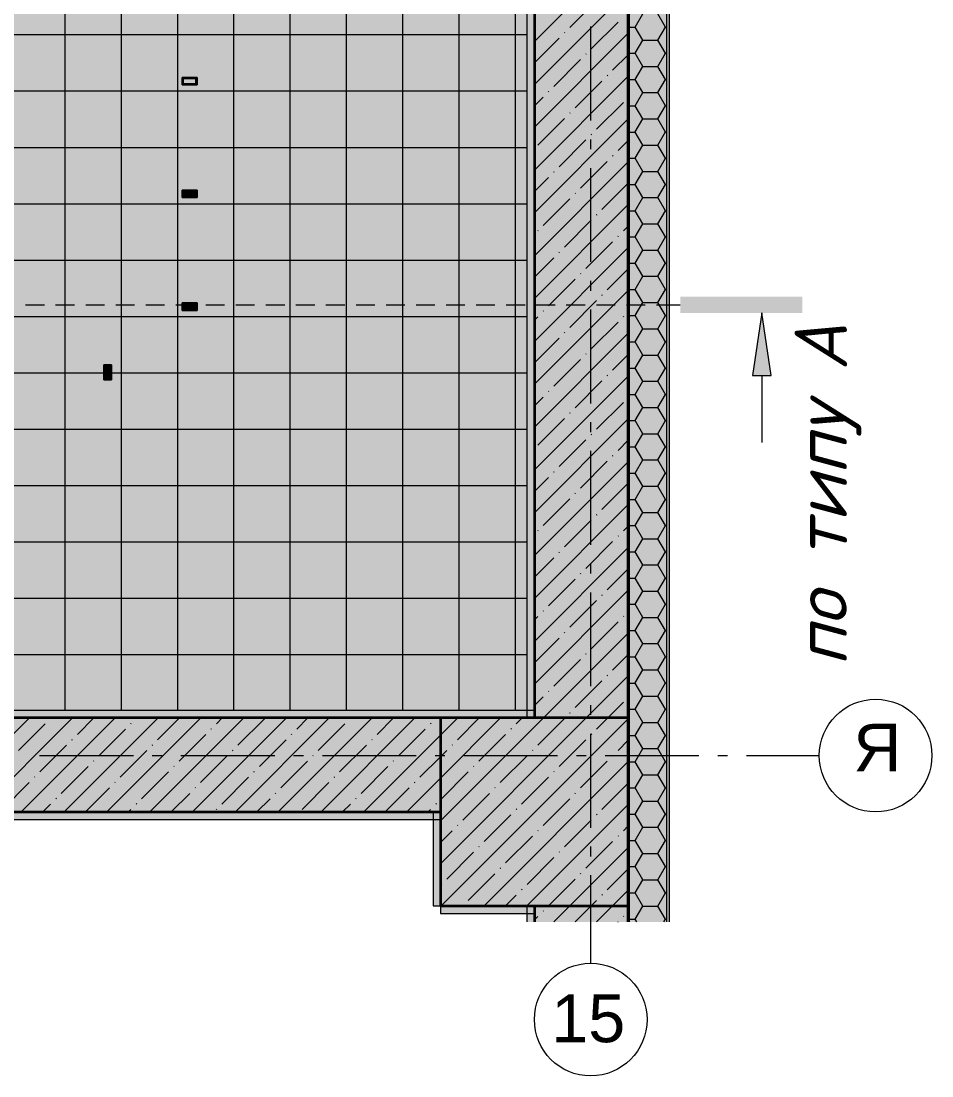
# Model space of a CAD drawing. Header units: millimetres. Extents: x -81576 to 1046824, y -248937 to 691537.
# Drawn here: x -48849 to -43998, y 637700 to 643315 of the extents above; entities that cross this region are included whole.
import ezdxf

# ---------------------------------------------------------------- set-up
doc = ezdxf.new("R2010")
doc.units = ezdxf.units.MM
doc.layers.add('PDF _Геометрия', color=7, linetype='Continuous', true_color=0x1d1d1d)
doc.layers.add('PDF _Сплошная заливка', color=7, linetype='Continuous', true_color=0xffffff)
doc.layers.add('PDF _Текст', color=7, linetype='Continuous')
doc.styles.add('PDF ArialMT', font='arial.ttf')
doc.styles.add('PDF ISOCPEUR Italic', font='isocpeui.ttf')

msp = doc.modelspace()

# ---------------------------------------------------------------- hatches: boundary and pattern name
at = {"layer": 'PDF _Сплошная заливка', "true_color": 0x636466, "transparency": 33554559}
for points in [[(-45409.3, 638519.5), (-45395.1, 638519.5), (-45395.1, 647125.2), (-45411.1, 647125.2), (-45411.1, 638519.5)], [(-45589.1, 638519.5), (-45411.1, 638519.5), (-45411.1, 647109.2), (-45611.1, 647109.2), (-45611.1, 638519.5)], [(-45614.7, 638519.5), (-45611.1, 638519.5), (-45611.1, 646909.2), (-45615.1, 646905.2), (-45615.1, 638519.5)], [(-46115.1, 639605.2), (-45615.1, 639605.2), (-45615.1, 646405.2), (-46115.1, 646405.2), (-46115.1, 642985.2)], [(-46115.1, 639645.2), (-46115.1, 646365.2), (-46155.1, 646363.8), (-46155.1, 639645.2), (-46147.5, 639645.2)], [(-44854.1, 641761.8), (-44688.2, 641761.8), (-44688.2, 641848.5), (-45338.2, 641848.5), (-45338.2, 641761.8), (-44904.1, 641761.8)], [(-46615.1, 639605.2), (-46115.1, 639605.2), (-46115.1, 639645.2), (-63515.1, 639645.2), (-63515.1, 639605.2), (-46842.7, 639605.2)], [(-46615.1, 639105.2), (-46615.1, 639605.2), (-63515.1, 639605.2), (-63515.1, 639105.2), (-46842.7, 639105.2)], [(-46115.1, 638605.2), (-45615.1, 638605.2), (-45615.1, 639605.2), (-46615.1, 639605.2), (-46615.1, 638605.2)], [(-46842.7, 639065.2), (-46615.1, 639065.2), (-46615.1, 639105.2), (-64015.1, 639105.2), (-64015.1, 639065.2), (-49115.1, 639065.2)]]:
    msp.add_hatch(color=251, dxfattribs=at).paths.add_polyline_path(points)
h = msp.add_hatch(color=251, dxfattribs=at)
h.paths.add_polyline_path([(-46155.1, 639645.2), (-46155.1, 646365.2), (-49115.1, 646365.2), (-49115.1, 643805.2), (-49075.1, 643805.2), (-49075.1, 643305.2), (-49115.1, 643305.2), (-49115.1, 641445.2), (-49055.4, 641445.2), (-49055.4, 641365.2), (-49115.1, 641365.2), (-49115.1, 639645.2), (-46615.1, 639645.2)], flags=0)
h.paths.add_polyline_path([(-48367.8, 641405.2), (-48407.8, 641405.2), (-48407.8, 641485.2), (-48367.8, 641485.2), (-48367.8, 641411.2)], flags=0)
h.paths.add_polyline_path([(-49001.3, 641405.2), (-49007.8, 641405.2), (-49007.8, 641485.2), (-48967.8, 641485.2), (-48967.8, 641405.2), (-48973.8, 641405.2)], flags=0)
h.paths.add_polyline_path([(-48401.8, 641411.2), (-48373.8, 641411.2), (-48373.8, 641479.2), (-48401.8, 641479.2), (-48401.8, 641439.2)], flags=0)
h.paths.add_polyline_path([(-48973.8, 641411.2), (-48973.8, 641479.2), (-49001.8, 641479.2), (-49001.8, 641411.2)], flags=0)
h.paths.add_polyline_path([(-47911.8, 641775.2), (-47991.8, 641775.2), (-47991.8, 641815.2), (-47911.8, 641815.2), (-47911.8, 641781.2)], flags=0)
h.paths.add_polyline_path([(-47985.8, 641781.2), (-47917.8, 641781.2), (-47917.8, 641809.2), (-47985.8, 641809.2)], flags=0)
h.paths.add_polyline_path([(-47917.8, 642375.2), (-47991.8, 642375.2), (-47991.8, 642415.2), (-47911.8, 642415.2), (-47911.8, 642375.2)], flags=0)
h.paths.add_polyline_path([(-47917.8, 642381.2), (-47917.8, 642409.2), (-47985.8, 642409.2), (-47985.8, 642381.2), (-47945.8, 642381.2)], flags=0)
h.paths.add_polyline_path([(-47911.8, 642975.2), (-47991.8, 642975.2), (-47991.8, 643015.2), (-47911.8, 643015.2), (-47911.8, 642981.2)], flags=0)
h.paths.add_polyline_path([(-47985.8, 642981.2), (-47917.8, 642981.2), (-47917.8, 643009.2), (-47985.8, 643009.2), (-47985.8, 642985.2)], flags=0)
h.paths.add_polyline_path([(-47917.8, 643575.2), (-47991.8, 643575.2), (-47991.8, 643615.2), (-47911.8, 643615.2), (-47911.8, 643575.2)], flags=0)
h.paths.add_polyline_path([(-47985.8, 643581.2), (-47917.8, 643581.2), (-47917.8, 643609.2), (-47985.8, 643609.2)], flags=0)
h.paths.add_polyline_path([(-47917.8, 644175.2), (-47991.8, 644175.2), (-47991.8, 644215.2), (-47911.8, 644215.2), (-47911.8, 644175.2)], flags=0)
h.paths.add_polyline_path([(-47917.8, 644181.2), (-47917.8, 644209.2), (-47985.8, 644209.2), (-47985.8, 644181.2), (-47945.8, 644181.2)], flags=0)
h.paths.add_polyline_path([(-48039.9, 644524.3), (-48079.9, 644524.3), (-48079.9, 644604.3), (-48039.9, 644604.3), (-48039.9, 644530.3)], flags=0)
h.paths.add_polyline_path([(-48645.9, 644524.3), (-48679.9, 644524.3), (-48679.9, 644604.3), (-48639.9, 644604.3), (-48639.9, 644524.3)], flags=0)
h.paths.add_polyline_path([(-48645.9, 644530.3), (-48645.9, 644598.3), (-48673.9, 644598.3), (-48673.9, 644530.3)], flags=0)
h.paths.add_polyline_path([(-48073.9, 644530.3), (-48045.9, 644530.3), (-48045.9, 644598.3), (-48073.9, 644598.3), (-48073.9, 644558.3)], flags=0)
h = msp.add_hatch(color=251, dxfattribs=at)
h.paths.add_polyline_path([(-47991.8, 642975.2), (-47911.8, 642975.2), (-47911.8, 643015.2), (-47991.8, 643015.2), (-47991.8, 642981.2)], flags=0)
h.paths.add_polyline_path([(-47917.8, 642981.2), (-47985.8, 642981.2), (-47985.8, 643009.2), (-47917.8, 643009.2), (-47917.8, 642985.2)], flags=0)

# ---------------------------------------------------------------- linework, layer by layer
at = {"layer": 'PDF _Геометрия', "color": 7, "lineweight": 15}
for points in [[(-45395.1, 638519.5), (-45395.1, 647125.2), (-45411.1, 647125.2), (-45611.1, 647125.2), (-45615.1, 647125.2), (-65076.6, 647125.2)], [(-65076.6, 647109.2), (-45615.1, 647109.2), (-45611.1, 647109.2), (-45411.1, 647109.2), (-45411.1, 638519.5)], [(-46115.1, 638519.5), (-46115.1, 638605.2), (-46155.1, 638605.2), (-46155.1, 638519.5)]]:
    msp.add_lwpolyline(points, dxfattribs=at)
at = {"layer": 'PDF _Геометрия', "color": 7, "lineweight": 9}
for points in [[(-65076.6, 646909.2), (-45615.1, 646909.2), (-45611.1, 646909.2), (-45611.1, 638519.5)], [(-65076.6, 646905.2), (-45615.1, 646905.2), (-45615.1, 638519.5)], [(-48615.1, 639645.2), (-48615.1, 646365.2)], [(-48315.1, 639645.2), (-48315.1, 646365.2)], [(-48015.1, 639645.2), (-48015.1, 646365.2)], [(-47715.1, 639645.2), (-47715.1, 646365.2)], [(-47415.1, 639645.2), (-47415.1, 646365.2)], [(-47115.1, 639645.2), (-47115.1, 646365.2)], [(-46815.1, 639645.2), (-46815.1, 646365.2)], [(-46515.1, 639645.2), (-46515.1, 646365.2)], [(-46215.1, 639645.2), (-46215.1, 646365.2)], [(-45815.1, 642785.7), (-45815.1, 643285.7)], [(-56915.1, 643243.1), (-56315.1, 643243.1), (-55715.1, 643243.1), (-55115.1, 643243.1), (-54515.1, 643243.1), (-53915.1, 643243.1), (-53315.1, 643243.1), (-52715.1, 643243.1), (-52115.1, 643243.1), (-51515.1, 643243.1), (-50915.1, 643243.1), (-50315.1, 643243.1), (-49715.1, 643243.1), (-49115.1, 643243.1), (-46155.1, 643243.1)], [(-56915.1, 642943.1), (-56315.1, 642943.1), (-55715.1, 642943.1), (-55115.1, 642943.1), (-54515.1, 642943.1), (-53915.1, 642943.1), (-53315.1, 642943.1), (-52715.1, 642943.1), (-52115.1, 642943.1), (-51515.1, 642943.1), (-50915.1, 642943.1), (-50315.1, 642943.1), (-49715.1, 642943.1), (-49115.1, 642943.1), (-46155.1, 642943.1)], [(-56915.1, 642643.1), (-56315.1, 642643.1), (-55715.1, 642643.1), (-55115.1, 642643.1), (-54515.1, 642643.1), (-53915.1, 642643.1), (-53315.1, 642643.1), (-52715.1, 642643.1), (-52115.1, 642643.1), (-51515.1, 642643.1), (-50915.1, 642643.1), (-50315.1, 642643.1), (-49715.1, 642643.1), (-49115.1, 642643.1), (-46155.1, 642643.1)], [(-45815.1, 642632.8), (-45815.1, 642685.7)], [(-45815.1, 642032.8), (-45815.1, 642532.8)], [(-56915.1, 642343.1), (-56315.1, 642343.1), (-55715.1, 642343.1), (-55115.1, 642343.1), (-54515.1, 642343.1), (-53915.1, 642343.1), (-53315.1, 642343.1), (-52715.1, 642343.1), (-52115.1, 642343.1), (-51515.1, 642343.1), (-50915.1, 642343.1), (-50315.1, 642343.1), (-49715.1, 642343.1), (-49115.1, 642343.1), (-46155.1, 642343.1)], [(-56915.1, 642043.1), (-56315.1, 642043.1), (-55715.1, 642043.1), (-55115.1, 642043.1), (-54515.1, 642043.1), (-53915.1, 642043.1), (-53315.1, 642043.1), (-52715.1, 642043.1), (-52115.1, 642043.1), (-51515.1, 642043.1), (-50915.1, 642043.1), (-50315.1, 642043.1), (-49715.1, 642043.1), (-49115.1, 642043.1), (-46155.1, 642043.1)], [(-45815.1, 641879.9), (-45815.1, 641932.8)], [(-56915.1, 641743.1), (-56315.1, 641743.1), (-55715.1, 641743.1), (-55115.1, 641743.1), (-54515.1, 641743.1), (-53915.1, 641743.1), (-53315.1, 641743.1), (-52715.1, 641743.1), (-52115.1, 641743.1), (-51515.1, 641743.1), (-50915.1, 641743.1), (-50315.1, 641743.1), (-49715.1, 641743.1), (-49115.1, 641743.1), (-46155.1, 641743.1)], [(-45815.1, 641279.9), (-45815.1, 641779.9)], [(-48967.8, 641443.1), (-48407.8, 641443.1)], [(-48401.8, 641443.1), (-48373.8, 641443.1)], [(-48367.8, 641443.1), (-46155.1, 641443.1)], [(-44904.1, 641428.1), (-44904.1, 641071.9)], [(-45815.1, 641126.9), (-45815.1, 641179.9)], [(-56915.1, 641143.1), (-56315.1, 641143.1), (-55715.1, 641143.1), (-55115.1, 641143.1), (-54515.1, 641143.1), (-53915.1, 641143.1), (-53315.1, 641143.1), (-52715.1, 641143.1), (-52115.1, 641143.1), (-51515.1, 641143.1), (-50915.1, 641143.1), (-50315.1, 641143.1), (-49715.1, 641143.1), (-49115.1, 641143.1), (-46155.1, 641143.1)], [(-45815.1, 640526.9), (-45815.1, 641026.9)], [(-56915.1, 640843.1), (-56315.1, 640843.1), (-55715.1, 640843.1), (-55115.1, 640843.1), (-54515.1, 640843.1), (-53915.1, 640843.1), (-53315.1, 640843.1), (-52715.1, 640843.1), (-52115.1, 640843.1), (-51515.1, 640843.1), (-50915.1, 640843.1), (-50315.1, 640843.1), (-49715.1, 640843.1), (-49115.1, 640843.1), (-46155.1, 640843.1)], [(-56915.1, 640543.1), (-56315.1, 640543.1), (-55715.1, 640543.1), (-55115.1, 640543.1), (-54515.1, 640543.1), (-53915.1, 640543.1), (-53315.1, 640543.1), (-52715.1, 640543.1), (-52115.1, 640543.1), (-51515.1, 640543.1), (-50915.1, 640543.1), (-50315.1, 640543.1), (-49715.1, 640543.1), (-49115.1, 640543.1), (-46155.1, 640543.1)], [(-45815.1, 640374), (-45815.1, 640426.9)], [(-56915.1, 640243.1), (-56315.1, 640243.1), (-55715.1, 640243.1), (-55115.1, 640243.1), (-54515.1, 640243.1), (-53915.1, 640243.1), (-53315.1, 640243.1), (-52715.1, 640243.1), (-52115.1, 640243.1), (-51515.1, 640243.1), (-50915.1, 640243.1), (-50315.1, 640243.1), (-49715.1, 640243.1), (-49115.1, 640243.1), (-46155.1, 640243.1)], [(-45815.1, 639774), (-45815.1, 640274)], [(-56915.1, 639943.1), (-56315.1, 639943.1), (-55715.1, 639943.1), (-55115.1, 639943.1), (-54515.1, 639943.1), (-53915.1, 639943.1), (-53315.1, 639943.1), (-52715.1, 639943.1), (-52115.1, 639943.1), (-51515.1, 639943.1), (-50915.1, 639943.1), (-50315.1, 639943.1), (-49715.1, 639943.1), (-49115.1, 639943.1), (-46155.1, 639943.1)], [(-45815.1, 639621.1), (-45815.1, 639674)], [(-45815.1, 639021.1), (-45815.1, 639521.1)], [(-48750.3, 639405.2), (-48250.3, 639405.2)], [(-48150.3, 639405.2), (-48097.4, 639405.2)], [(-47997.4, 639405.2), (-47497.4, 639405.2)], [(-47397.4, 639405.2), (-47344.5, 639405.2)], [(-47244.5, 639405.2), (-46744.5, 639405.2)], [(-46644.5, 639405.2), (-46591.6, 639405.2)], [(-46491.6, 639405.2), (-45991.6, 639405.2)], [(-45891.6, 639405.2), (-45838.7, 639405.2)], [(-45738.7, 639405.2), (-45238.7, 639405.2)], [(-45138.7, 639405.2), (-45085.7, 639405.2)], [(-44985.7, 639405.2), (-44597.8, 639405.2)], [(-45815.1, 638868.2), (-45815.1, 638921.1)], [(-45815.1, 638299.7), (-45815.1, 638768.2)]]:
    msp.add_lwpolyline(points, dxfattribs=at)
at = {"layer": 'PDF _Геометрия', "color": 7, "lineweight": 35}
for points in [[(-45615.1, 638519.5), (-45615.1, 639105.2), (-45615.1, 646405.2), (-45615.1, 646905.2), (-63515.1, 646905.2), (-63515.1, 646405.2), (-46115.1, 646405.2), (-46115.1, 639605.2), (-63515.1, 639605.2), (-63515.1, 645905.2), (-63515.1, 646905.2), (-64515.1, 646905.2), (-64515.1, 645905.2), (-64015.1, 645905.2), (-64015.1, 639105.2), (-63515.1, 639105.2), (-46615.1, 639105.2)], [(-46115.1, 638605.2), (-46115.1, 638519.5)]]:
    msp.add_lwpolyline(points, dxfattribs=at)
at = {"layer": 'PDF _Геометрия', "color": 7, "lineweight": 15}
for points in [[(-46155.1, 646405.2), (-46155.1, 639605.2), (-46115.1, 639605.2), (-46115.1, 646405.2)], [(-46115.1, 639645.2), (-63515.1, 639645.2), (-63515.1, 639605.2), (-46115.1, 639605.2)], [(-64015.1, 639065.2), (-46615.1, 639065.2), (-46615.1, 639105.2), (-64015.1, 639105.2)], [(-46655.1, 639105.2), (-46655.1, 638605.2), (-46615.1, 638605.2), (-46615.1, 639105.2)], [(-46615.1, 638565.2), (-46115.1, 638565.2), (-46115.1, 638605.2), (-46615.1, 638605.2)]]:
    msp.add_lwpolyline(points, close=True, dxfattribs=at)
at = {"layer": 'PDF _Геометрия', "color": 250, "lineweight": 9, "true_color": 0x2c2c2c}
for points in [[(-46115.1, 643206.6), (-45615.1, 643706.6)], [(-46115.1, 642978.5), (-45615.1, 643478.5)], [(-45926.4, 643281.2), (-45783.8, 643423.8)], [(-45812.4, 643167.2), (-45669.8, 643309.7)], [(-45578.1, 643283.5), (-45537.8, 643353.3)], [(-45416.8, 643283.5), (-45457.2, 643353.3)], [(-46115.1, 642750.4), (-45615.1, 643250.4)], [(-45954.9, 643252.7), (-45952.5, 643255.1)], [(-45611.1, 643283.5), (-45578.1, 643283.5)], [(-45537.8, 643213.6), (-45578.1, 643283.5)], [(-45457.1, 643213.6), (-45416.8, 643283.5)], [(-45416.8, 643283.5), (-45411.1, 643283.5)], [(-46115.1, 643092.5), (-45983.4, 643224.2)], [(-45578.1, 643143.8), (-45537.8, 643213.6)], [(-45537.8, 643213.6), (-45457.1, 643213.6)], [(-45416.8, 643143.8), (-45457.2, 643213.6)], [(-45840.9, 643138.7), (-45838.5, 643141)], [(-45611.1, 643143.8), (-45578.1, 643143.8)], [(-45537.8, 643074), (-45578.1, 643143.8)], [(-45457.1, 643074), (-45416.8, 643143.8)], [(-45416.8, 643143.8), (-45411.1, 643143.8)], [(-46011.9, 642967.6), (-45869.4, 643110.2)], [(-45698.3, 643053.1), (-45615.1, 643136.3)], [(-45726.8, 643024.6), (-45724.4, 643027)], [(-45578.1, 643004.1), (-45537.8, 643074)], [(-45537.8, 643073.9), (-45457.1, 643073.9)], [(-45416.8, 643004.1), (-45457.2, 643074)], [(-46115.1, 642522.3), (-45615.1, 643022.3)], [(-45897.9, 642853.5), (-45755.3, 642996.1)], [(-45611.1, 643004.1), (-45578.1, 643004.1)], [(-45537.8, 642934.3), (-45578.1, 643004.1)], [(-45457.1, 642934.3), (-45416.8, 643004.1)], [(-45416.8, 643004.1), (-45411.1, 643004.1)], [(-46040.5, 642939.1), (-46038.1, 642941.5)], [(-45578.1, 642864.4), (-45537.8, 642934.3)], [(-45537.8, 642934.3), (-45457.1, 642934.3)], [(-45416.8, 642864.4), (-45457.2, 642934.3)], [(-46115.1, 642864.4), (-46069, 642910.6)], [(-45783.8, 642739.5), (-45641.3, 642882.1)], [(-45611.1, 642864.4), (-45578.1, 642864.4)], [(-45537.8, 642794.6), (-45578.1, 642864.4)], [(-45457.1, 642794.6), (-45416.8, 642864.4)], [(-45416.8, 642864.4), (-45411.1, 642864.4)], [(-45926.4, 642825), (-45924, 642827.4)], [(-46115.1, 642294.2), (-45615.1, 642794.2)], [(-46097.5, 642654), (-45954.9, 642796.5)], [(-45578.1, 642724.8), (-45537.8, 642794.6)], [(-45537.8, 642794.6), (-45457.1, 642794.6)], [(-45416.8, 642724.7), (-45457.2, 642794.6)], [(-45812.4, 642711), (-45810, 642713.4)], [(-45611.1, 642724.7), (-45578.1, 642724.7)], [(-45537.8, 642654.9), (-45578.1, 642724.7)], [(-45457.1, 642654.9), (-45416.8, 642724.8)], [(-45416.8, 642724.7), (-45411.1, 642724.7)], [(-45983.4, 642539.9), (-45840.9, 642682.5)], [(-45669.8, 642625.4), (-45615.1, 642680.1)], [(-45578.1, 642585.1), (-45537.8, 642654.9)], [(-45537.8, 642654.9), (-45457.1, 642654.9)], [(-45416.8, 642585.1), (-45457.2, 642654.9)], [(-45698.3, 642596.9), (-45695.9, 642599.3)], [(-45611.1, 642585.1), (-45578.1, 642585.1)], [(-45537.8, 642515.2), (-45578.1, 642585.1)], [(-45457.1, 642515.2), (-45416.8, 642585.1)], [(-45416.8, 642585.1), (-45411.1, 642585.1)], [(-46115.1, 642066.1), (-45615.1, 642566.1)], [(-45869.4, 642425.9), (-45726.8, 642568.4)], [(-46115.1, 642408.2), (-46040.5, 642482.9)], [(-46011.9, 642511.4), (-46009.6, 642513.8)], [(-45578.1, 642445.4), (-45537.8, 642515.2)], [(-45537.8, 642515.2), (-45457.1, 642515.2)], [(-45416.8, 642445.4), (-45457.2, 642515.2)], [(-45755.3, 642311.8), (-45615.1, 642452)], [(-45611.1, 642445.4), (-45578.1, 642445.4)], [(-45537.8, 642375.5), (-45578.1, 642445.4)], [(-45457.1, 642375.6), (-45416.8, 642445.4)], [(-45416.8, 642445.4), (-45411.1, 642445.4)], [(-46069, 642226.3), (-45926.4, 642368.8)], [(-45897.9, 642397.4), (-45895.5, 642399.7)], [(-45578.1, 642305.7), (-45537.8, 642375.6)], [(-45537.8, 642375.5), (-45457.1, 642375.5)], [(-45416.8, 642305.7), (-45457.2, 642375.5)], [(-46115.1, 641838), (-45615.1, 642338)], [(-45611.1, 642305.7), (-45578.1, 642305.7)], [(-45537.8, 642235.9), (-45578.1, 642305.7)], [(-45457.1, 642235.9), (-45416.8, 642305.7)], [(-45416.8, 642305.7), (-45411.1, 642305.7)], [(-45954.9, 642112.2), (-45812.4, 642254.8)], [(-45783.8, 642283.3), (-45781.5, 642285.7)], [(-46097.5, 642197.8), (-46095.1, 642200.1)], [(-45641.3, 642197.8), (-45615.1, 642223.9)], [(-45578.1, 642166), (-45537.8, 642235.9)], [(-45537.8, 642235.9), (-45457.1, 642235.9)], [(-45416.8, 642166), (-45457.2, 642235.9)], [(-45840.9, 641998.2), (-45698.3, 642140.7)], [(-45669.8, 642169.3), (-45667.4, 642171.6)], [(-45611.1, 642166), (-45578.1, 642166)], [(-45537.8, 642096.2), (-45578.1, 642166)], [(-45457.1, 642096.2), (-45416.8, 642166)], [(-45416.8, 642166), (-45411.1, 642166)], [(-46115.1, 641609.9), (-45615.1, 642109.9)], [(-45983.4, 642083.7), (-45981.1, 642086.1)], [(-45578.1, 642026.4), (-45537.8, 642096.2)], [(-45537.8, 642096.2), (-45457.1, 642096.2)], [(-45416.8, 642026.3), (-45457.2, 642096.2)], [(-46115.1, 641952), (-46011.9, 642055.2)], [(-45611.1, 642026.3), (-45578.1, 642026.3)], [(-45537.8, 641956.5), (-45578.1, 642026.3)], [(-45457.1, 641956.5), (-45416.8, 642026.4)], [(-45416.8, 642026.3), (-45411.1, 642026.3)], [(-45869.4, 641969.7), (-45867, 641972)], [(-45726.8, 641884.1), (-45615.1, 641995.8)], [(-46040.5, 641798.6), (-45897.9, 641941.2)], [(-45578.1, 641886.7), (-45537.8, 641956.5)], [(-45537.8, 641956.5), (-45457.1, 641956.5)], [(-45416.8, 641886.7), (-45457.2, 641956.5)], [(-46115.1, 641381.8), (-45615.1, 641881.8)], [(-45755.3, 641855.6), (-45753, 641858)], [(-45611.1, 641886.7), (-45578.1, 641886.7)], [(-45537.8, 641816.8), (-45578.1, 641886.7)], [(-45457.1, 641816.8), (-45416.8, 641886.7)], [(-45416.8, 641886.7), (-45411.1, 641886.7)], [(-45926.4, 641684.5), (-45783.8, 641827.1)], [(-45578.1, 641747), (-45537.8, 641816.8)], [(-45537.8, 641816.8), (-45457.1, 641816.8)], [(-45416.8, 641747), (-45457.2, 641816.8)], [(-46115.1, 641723.9), (-46097.5, 641741.6)], [(-46069, 641770.1), (-46066.6, 641772.4)], [(-45641.3, 641741.6), (-45638.9, 641743.9)], [(-45611.1, 641747), (-45578.1, 641747)], [(-45537.8, 641677.1), (-45578.1, 641747)], [(-45457.1, 641677.1), (-45416.8, 641747)], [(-45416.8, 641747), (-45411.1, 641747)], [(-45812.4, 641570.5), (-45669.8, 641713.1)], [(-46115.1, 641153.7), (-45615.1, 641653.7)], [(-46115.1, 641495.8), (-45983.4, 641627.5)], [(-45954.9, 641656), (-45952.5, 641658.4)], [(-45578.1, 641607.3), (-45537.8, 641677.1)], [(-45537.8, 641677.1), (-45457.1, 641677.1)], [(-45416.8, 641607.3), (-45457.2, 641677.1)], [(-45611.1, 641607.3), (-45578.1, 641607.3)], [(-45537.8, 641537.5), (-45578.1, 641607.3)], [(-45457.1, 641537.5), (-45416.8, 641607.3)], [(-45416.8, 641607.3), (-45411.1, 641607.3)], [(-46011.9, 641370.9), (-45869.4, 641513.5)], [(-45840.9, 641542), (-45838.5, 641544.4)], [(-45698.3, 641456.4), (-45615.1, 641539.6)], [(-45578.1, 641467.6), (-45537.8, 641537.5)], [(-45537.8, 641537.4), (-45457.1, 641537.4)], [(-45416.8, 641467.6), (-45457.2, 641537.5)], [(-45611.1, 641467.6), (-45578.1, 641467.6)], [(-45537.8, 641397.8), (-45578.1, 641467.6)], [(-45457.1, 641397.8), (-45416.8, 641467.6)], [(-45416.8, 641467.6), (-45411.1, 641467.6)], [(-46115.1, 640925.6), (-45615.1, 641425.6)], [(-45897.9, 641256.9), (-45755.3, 641399.4)], [(-45726.8, 641427.9), (-45724.4, 641430.3)], [(-45578.1, 641327.9), (-45537.8, 641397.8)], [(-45537.8, 641397.8), (-45457.1, 641397.8)], [(-45416.8, 641327.9), (-45457.2, 641397.8)], [(-46040.5, 641342.4), (-46038.1, 641344.8)], [(-46115.1, 641267.7), (-46069, 641313.9)], [(-45783.8, 641142.8), (-45641.3, 641285.4)], [(-45611.1, 641327.9), (-45578.1, 641327.9)], [(-45537.8, 641258.1), (-45578.1, 641327.9)], [(-45457.1, 641258.1), (-45416.8, 641327.9)], [(-45416.8, 641327.9), (-45411.1, 641327.9)], [(-45926.4, 641228.3), (-45924, 641230.7)], [(-45578.1, 641188.3), (-45537.8, 641258.1)], [(-45537.8, 641258.1), (-45457.1, 641258.1)], [(-45416.8, 641188.3), (-45457.2, 641258.1)], [(-46115.1, 640697.5), (-45615.1, 641197.5)], [(-46097.5, 641057.3), (-45954.9, 641199.8)], [(-45611.1, 641188.2), (-45578.1, 641188.2)], [(-45537.8, 641118.4), (-45578.1, 641188.3)], [(-45457.1, 641118.4), (-45416.8, 641188.3)], [(-45416.8, 641188.2), (-45411.1, 641188.2)], [(-45812.4, 641114.3), (-45810, 641116.7)], [(-45578.1, 641048.6), (-45537.8, 641118.4)], [(-45537.8, 641118.4), (-45457.1, 641118.4)], [(-45416.8, 641048.6), (-45457.2, 641118.4)], [(-45983.4, 640943.2), (-45840.9, 641085.8)], [(-45669.8, 641028.8), (-45615.1, 641083.4)], [(-45611.1, 641048.6), (-45578.1, 641048.6)], [(-45537.8, 640978.7), (-45578.1, 641048.6)], [(-45457.1, 640978.7), (-45416.8, 641048.6)], [(-45416.8, 641048.6), (-45411.1, 641048.6)], [(-46115.1, 640469.4), (-45615.1, 640969.4)], [(-45869.4, 640829.2), (-45726.8, 640971.7)], [(-45698.3, 641000.2), (-45695.9, 641002.6)], [(-45578.1, 640908.9), (-45537.8, 640978.7)], [(-45537.8, 640978.7), (-45457.1, 640978.7)], [(-45416.8, 640908.9), (-45457.2, 640978.7)], [(-46011.9, 640914.7), (-46009.6, 640917.1)], [(-45611.1, 640908.9), (-45578.1, 640908.9)], [(-45537.8, 640839.1), (-45578.1, 640908.9)], [(-45457.1, 640839.1), (-45416.8, 640908.9)], [(-45416.8, 640908.9), (-45411.1, 640908.9)], [(-46115.1, 640811.5), (-46040.5, 640886.2)], [(-45755.3, 640715.1), (-45615.1, 640855.3)], [(-45578.1, 640769.2), (-45537.8, 640839.1)], [(-45537.8, 640839), (-45457.1, 640839)], [(-45416.8, 640769.2), (-45457.2, 640839.1)], [(-45897.9, 640800.7), (-45895.5, 640803)], [(-46115.1, 640241.3), (-45615.1, 640741.3)], [(-46069, 640629.6), (-45926.4, 640772.1)], [(-45611.1, 640769.2), (-45578.1, 640769.2)], [(-45537.8, 640699.4), (-45578.1, 640769.2)], [(-45457.1, 640699.4), (-45416.8, 640769.2)], [(-45416.8, 640769.2), (-45411.1, 640769.2)], [(-45783.8, 640686.6), (-45781.5, 640689)], [(-45578.1, 640629.5), (-45537.8, 640699.4)], [(-45537.8, 640699.4), (-45457.1, 640699.4)], [(-45416.8, 640629.5), (-45457.2, 640699.4)], [(-45954.9, 640515.5), (-45812.4, 640658.1)], [(-45641.3, 640601.1), (-45615.1, 640627.2)], [(-45611.1, 640629.5), (-45578.1, 640629.5)], [(-45537.8, 640559.7), (-45578.1, 640629.5)], [(-45457.1, 640559.7), (-45416.8, 640629.5)], [(-45416.8, 640629.5), (-45411.1, 640629.5)], [(-46097.5, 640601.1), (-46095.1, 640603.4)], [(-45669.8, 640572.6), (-45667.4, 640574.9)], [(-45578.1, 640489.9), (-45537.8, 640559.7)], [(-45537.8, 640559.7), (-45457.1, 640559.7)], [(-45416.8, 640489.8), (-45457.2, 640559.7)], [(-46115.1, 640013.2), (-45615.1, 640513.2)], [(-45840.9, 640401.5), (-45698.3, 640544)], [(-46115.1, 640355.3), (-46011.9, 640458.5)], [(-45983.4, 640487), (-45981.1, 640489.4)], [(-45611.1, 640489.8), (-45578.1, 640489.8)], [(-45537.8, 640420), (-45578.1, 640489.8)], [(-45457.1, 640420), (-45416.8, 640489.9)], [(-45416.8, 640489.8), (-45411.1, 640489.8)], [(-45726.8, 640287.4), (-45615.1, 640399.1)], [(-45578.1, 640350.2), (-45537.8, 640420)], [(-45537.8, 640420), (-45457.1, 640420)], [(-45416.8, 640350.2), (-45457.2, 640420)], [(-46040.5, 640201.9), (-45897.9, 640344.5)], [(-45869.4, 640373), (-45867, 640375.3)], [(-45611.1, 640350.2), (-45578.1, 640350.2)], [(-45537.8, 640280.3), (-45578.1, 640350.2)], [(-45457.1, 640280.3), (-45416.8, 640350.2)], [(-45416.8, 640350.2), (-45411.1, 640350.2)], [(-46115.1, 639785.1), (-45615.1, 640285.1)], [(-45578.1, 640210.5), (-45537.8, 640280.3)], [(-45537.8, 640280.3), (-45457.1, 640280.3)], [(-45416.8, 640210.5), (-45457.2, 640280.3)], [(-45926.4, 640087.9), (-45783.8, 640230.4)], [(-45755.3, 640258.9), (-45753, 640261.3)], [(-46069, 640173.4), (-46066.6, 640175.8)], [(-45611.1, 640210.5), (-45578.1, 640210.5)], [(-45537.8, 640140.6), (-45578.1, 640210.5)], [(-45457.1, 640140.7), (-45416.8, 640210.5)], [(-45416.8, 640210.5), (-45411.1, 640210.5)], [(-46115.1, 640127.2), (-46097.5, 640144.9)], [(-45812.4, 639973.8), (-45669.8, 640116.4)], [(-45641.3, 640144.9), (-45638.9, 640147.2)], [(-45578.1, 640070.8), (-45537.8, 640140.7)], [(-45537.8, 640140.6), (-45457.1, 640140.6)], [(-45416.8, 640070.8), (-45457.2, 640140.6)], [(-46615.1, 639057), (-46067, 639605.2), (-45615.1, 640057)], [(-45954.9, 640059.3), (-45952.5, 640061.7)], [(-45611.1, 640070.8), (-45578.1, 640070.8)], [(-45537.8, 640001), (-45578.1, 640070.8)], [(-45457.1, 640001), (-45416.8, 640070.8)], [(-45416.8, 640070.8), (-45411.1, 640070.8)], [(-46115.1, 639899.1), (-45983.4, 640030.8)], [(-45578.1, 639931.1), (-45537.8, 640001)], [(-45537.8, 640001), (-45457.1, 640001)], [(-45416.8, 639931.1), (-45457.2, 640001)], [(-45840.9, 639945.3), (-45838.5, 639947.7)], [(-45698.3, 639859.8), (-45615.1, 639942.9)], [(-46011.9, 639774.2), (-45869.4, 639916.8)], [(-45611.1, 639931.1), (-45578.1, 639931.1)], [(-45537.8, 639861.3), (-45578.1, 639931.1)], [(-45457.1, 639861.3), (-45416.8, 639931.1)], [(-45416.8, 639931.1), (-45411.1, 639931.1)], [(-46615.1, 638828.9), (-45838.9, 639605.2), (-45615.1, 639828.9)], [(-45726.8, 639831.2), (-45724.4, 639833.6)], [(-45578.1, 639791.5), (-45537.8, 639861.3)], [(-45537.8, 639861.3), (-45457.1, 639861.3)], [(-45416.8, 639791.4), (-45457.2, 639861.3)], [(-45897.9, 639660.2), (-45755.3, 639802.7)], [(-45611.1, 639791.4), (-45578.1, 639791.4)], [(-45537.8, 639721.6), (-45578.1, 639791.4)], [(-45457.1, 639721.6), (-45416.8, 639791.5)], [(-45416.8, 639791.4), (-45411.1, 639791.4)], [(-46115.1, 639671), (-46069, 639717.2)], [(-46040.5, 639745.7), (-46038.1, 639748.1)], [(-45578.1, 639651.8), (-45537.8, 639721.6)], [(-45537.8, 639721.6), (-45457.1, 639721.6)], [(-45416.8, 639651.8), (-45457.2, 639721.6)], [(-45783.8, 639546.1), (-45724.8, 639605.2), (-45641.3, 639688.7)], [(-49304.1, 639105.2), (-48804.1, 639605.2)], [(-49076, 639105.2), (-48576, 639605.2)], [(-48847.9, 639105.2), (-48347.9, 639605.2)], [(-48692.1, 639603.1), (-48690.1, 639605.2)], [(-48619.8, 639105.2), (-48119.8, 639605.2)], [(-48549.5, 639517.6), (-48462, 639605.2)], [(-48391.7, 639105.2), (-47891.7, 639605.2)], [(-48235.9, 639603.1), (-48233.9, 639605.2)], [(-48163.6, 639105.2), (-47663.6, 639605.2)], [(-48121.9, 639489.1), (-48005.8, 639605.2)], [(-47935.5, 639105.2), (-47435.5, 639605.2)], [(-47808.2, 639574.6), (-47777.7, 639605.2)], [(-47707.4, 639105.2), (-47207.4, 639605.2)], [(-47694.2, 639460.6), (-47551.6, 639603.1)], [(-47479.3, 639105.2), (-46979.3, 639605.2)], [(-47380.5, 639546.1), (-47321.5, 639605.2)], [(-47251.3, 639105.2), (-46751.3, 639605.2)], [(-47095.4, 639603.1), (-47093.4, 639605.2)], [(-47023.2, 639105.2), (-46615.1, 639513.2), (-46523.2, 639605.2)], [(-46952.8, 639517.6), (-46865.3, 639605.2)], [(-46795.1, 639105.2), (-46615.1, 639285.1), (-46295.1, 639605.2)], [(-46639.2, 639603.1), (-46637.2, 639605.2)], [(-46610.8, 638605.2), (-45615.1, 639600.8)], [(-46525.2, 639489.1), (-46409.1, 639605.2)], [(-46211.5, 639574.6), (-46181, 639605.2)], [(-46097.5, 639460.6), (-45954.9, 639603.1)], [(-45926.4, 639631.7), (-45924, 639634)], [(-45611.1, 639651.8), (-45578.1, 639651.8)], [(-45537.8, 639581.9), (-45578.1, 639651.8)], [(-45457.1, 639581.9), (-45416.8, 639651.8)], [(-45416.8, 639651.8), (-45411.1, 639651.8)], [(-48863.2, 639432.1), (-48720.6, 639574.6)], [(-48435.5, 639403.6), (-48292.9, 639546.1)], [(-48264.4, 639574.6), (-48262, 639577)], [(-47836.7, 639546.1), (-47834.4, 639548.5)], [(-47266.5, 639432.1), (-47123.9, 639574.6)], [(-46838.8, 639403.6), (-46696.2, 639546.1)], [(-46667.7, 639574.6), (-46665.4, 639577)], [(-46240, 639546.1), (-46237.7, 639548.5)], [(-45578.1, 639512.1), (-45537.8, 639581.9)], [(-45537.8, 639581.9), (-45457.1, 639581.9)], [(-45416.8, 639512.1), (-45457.2, 639581.9)], [(-48578.1, 639489.1), (-48575.7, 639491.5)], [(-48007.8, 639375), (-47865.2, 639517.6)], [(-47580.1, 639346.5), (-47437.6, 639489.1)], [(-47409, 639517.6), (-47406.7, 639520)], [(-46981.4, 639489.1), (-46979, 639491.5)], [(-46411.1, 639375), (-46268.6, 639517.6)], [(-45983.4, 639346.5), (-45840.9, 639489.1)], [(-45812.4, 639517.6), (-45810, 639520)], [(-45611.1, 639512.1), (-45578.1, 639512.1)], [(-45537.8, 639442.2), (-45578.1, 639512.1)], [(-45457.1, 639442.2), (-45416.8, 639512.1)], [(-45416.8, 639512.1), (-45411.1, 639512.1)], [(-48749.1, 639318), (-48606.6, 639460.6)], [(-48321.4, 639289.5), (-48178.9, 639432.1)], [(-48150.4, 639460.6), (-48148, 639463)], [(-47722.7, 639432.1), (-47720.3, 639434.4)], [(-47152.4, 639318), (-47009.9, 639460.6)], [(-46724.7, 639289.5), (-46615.1, 639399.1), (-46582.2, 639432.1)], [(-46553.7, 639460.6), (-46551.3, 639463)], [(-46126, 639432.1), (-46123.6, 639434.4)], [(-45669.8, 639432.1), (-45615.1, 639486.8)], [(-45578.1, 639372.4), (-45537.8, 639442.2)], [(-45537.8, 639442.2), (-45457.1, 639442.2)], [(-45416.8, 639372.4), (-45457.2, 639442.2)], [(-48464, 639375), (-48461.6, 639377.4)], [(-47893.8, 639261), (-47751.2, 639403.6)], [(-47295, 639403.6), (-47292.6, 639405.9)], [(-46867.3, 639375), (-46864.9, 639377.4)], [(-46297.1, 639261), (-46154.5, 639403.6)], [(-45698.3, 639403.6), (-45695.9, 639405.9)], [(-48635.1, 639204), (-48492.5, 639346.5)], [(-48036.3, 639346.5), (-48033.9, 639348.9)], [(-47608.6, 639318), (-47606.3, 639320.4)], [(-47466.1, 639232.5), (-47323.5, 639375)], [(-47038.4, 639204), (-46895.8, 639346.5)], [(-46439.6, 639346.5), (-46437.3, 639348.9)], [(-46382.7, 638605.2), (-45615.1, 639372.7)], [(-46011.9, 639318), (-46009.6, 639320.4)], [(-45869.4, 639232.5), (-45726.8, 639375)], [(-45611.1, 639372.4), (-45578.1, 639372.4)], [(-45537.8, 639302.6), (-45578.1, 639372.4)], [(-45457.1, 639302.6), (-45416.8, 639372.4)], [(-45416.8, 639372.4), (-45411.1, 639372.4)], [(-48777.6, 639289.5), (-48775.3, 639291.9)], [(-48350, 639261), (-48347.6, 639263.4)], [(-48207.4, 639175.5), (-48064.8, 639318)], [(-47779.7, 639146.9), (-47637.1, 639289.5)], [(-47180.9, 639289.5), (-47178.6, 639291.9)], [(-46753.3, 639261), (-46750.9, 639263.4)], [(-46610.7, 639175.5), (-46468.1, 639318)], [(-46183, 639146.9), (-46040.5, 639289.5)], [(-45578.1, 639232.7), (-45537.8, 639302.6)], [(-45537.8, 639302.5), (-45457.1, 639302.5)], [(-45416.8, 639232.7), (-45457.2, 639302.6)], [(-48948.7, 639118.4), (-48806.1, 639261)], [(-48505.8, 639105.2), (-48378.5, 639232.5)], [(-47922.3, 639232.5), (-47919.9, 639234.9)], [(-47352, 639118.4), (-47209.5, 639261)], [(-46909.1, 639105.2), (-46781.8, 639232.5)], [(-46325.6, 639232.5), (-46323.2, 639234.9)], [(-45755.3, 639118.4), (-45615.1, 639258.7)], [(-45611.1, 639232.7), (-45578.1, 639232.7)], [(-45537.8, 639162.9), (-45578.1, 639232.7)], [(-45457.1, 639162.9), (-45416.8, 639232.7)], [(-45416.8, 639232.7), (-45411.1, 639232.7)], [(-48663.6, 639175.5), (-48661.2, 639177.8)], [(-48049.6, 639105.2), (-47950.8, 639204)], [(-47593.4, 639105.2), (-47523.1, 639175.5)], [(-47494.6, 639204), (-47492.2, 639206.3)], [(-47066.9, 639175.5), (-47064.5, 639177.8)], [(-46496.7, 639061.4), (-46354.1, 639204)], [(-46069, 639032.9), (-45926.4, 639175.5)], [(-45897.9, 639204), (-45895.5, 639206.3)], [(-45578.1, 639093), (-45537.8, 639162.9)], [(-45537.8, 639162.9), (-45457.1, 639162.9)], [(-45416.8, 639093), (-45457.2, 639162.9)], [(-48733.9, 639105.2), (-48692.1, 639146.9)], [(-48277.7, 639105.2), (-48264.4, 639118.4)], [(-48235.9, 639146.9), (-48233.5, 639149.3)], [(-47808.2, 639118.4), (-47805.8, 639120.8)], [(-47137.2, 639105.2), (-47095.4, 639146.9)], [(-46681, 639105.2), (-46667.7, 639118.4)], [(-46639.2, 639146.9), (-46636.8, 639149.3)], [(-46211.5, 639118.4), (-46209.2, 639120.8)], [(-46154.6, 638605.2), (-45615.1, 639144.6)], [(-46382.6, 638947.4), (-46240, 639089.9)], [(-45954.9, 638918.8), (-45812.4, 639061.4)], [(-45783.8, 639089.9), (-45781.5, 639092.3)], [(-45611.1, 639093), (-45578.1, 639093)], [(-45537.8, 639023.2), (-45578.1, 639093)], [(-45457.1, 639023.2), (-45416.8, 639093)], [(-45416.8, 639093), (-45411.1, 639093)], [(-46615.1, 638942.9), (-46553.7, 639004.4)], [(-46525.2, 639032.9), (-46522.8, 639035.3)], [(-46097.5, 639004.4), (-46095.1, 639006.8)], [(-45641.3, 639004.4), (-45615.1, 639030.6)], [(-45578.1, 638953.4), (-45537.8, 639023.2)], [(-45537.8, 639023.2), (-45457.1, 639023.2)], [(-45416.8, 638953.4), (-45457.2, 639023.2)], [(-46268.6, 638833.3), (-46126, 638975.9)], [(-45840.9, 638804.8), (-45698.3, 638947.4)], [(-45669.8, 638975.9), (-45667.4, 638978.2)], [(-45611.1, 638953.3), (-45578.1, 638953.3)], [(-45537.8, 638883.5), (-45578.1, 638953.4)], [(-45457.1, 638883.5), (-45416.8, 638953.4)], [(-45416.8, 638953.3), (-45411.1, 638953.3)], [(-46582.2, 638747.8), (-46439.6, 638890.3)], [(-46411.1, 638918.8), (-46408.7, 638921.2)], [(-46012.1, 638519.5), (-45926.5, 638605.2), (-45615.1, 638916.5)], [(-45983.4, 638890.3), (-45981.1, 638892.7)], [(-45578.1, 638813.7), (-45537.8, 638883.5)], [(-45537.8, 638883.5), (-45457.1, 638883.5)], [(-45416.8, 638813.7), (-45457.2, 638883.5)], [(-46154.5, 638719.3), (-46011.9, 638861.8)], [(-46468.1, 638633.7), (-46325.6, 638776.3)], [(-46297.1, 638804.8), (-46294.7, 638807.2)], [(-45869.4, 638776.3), (-45867, 638778.7)], [(-45726.8, 638690.7), (-45615.1, 638802.5)], [(-45611.1, 638813.7), (-45578.1, 638813.7)], [(-45537.8, 638743.8), (-45578.1, 638813.7)], [(-45457.1, 638743.8), (-45416.8, 638813.7)], [(-45416.8, 638813.7), (-45411.1, 638813.7)], [(-46610.7, 638719.3), (-46608.3, 638721.6)], [(-46040.5, 638605.2), (-45897.9, 638747.8)], [(-45578.1, 638674), (-45537.8, 638743.8)], [(-45537.8, 638743.8), (-45457.1, 638743.8)], [(-45416.8, 638674), (-45457.2, 638743.8)], [(-46268.6, 638605.2), (-46211.5, 638662.2)], [(-46183, 638690.7), (-46180.6, 638693.1)], [(-45784, 638519.5), (-45698.4, 638605.2), (-45615.1, 638688.4)], [(-45755.3, 638662.2), (-45753, 638664.6)], [(-45611.1, 638674), (-45578.1, 638674)], [(-45537.8, 638604.2), (-45578.1, 638674)], [(-45457.1, 638604.2), (-45416.8, 638674)], [(-45416.8, 638674), (-45411.1, 638674)], [(-46496.7, 638605.2), (-46494.3, 638607.6)], [(-45898.1, 638519.5), (-45812.4, 638605.2), (-45783.8, 638633.7)], [(-45578.1, 638534.3), (-45537.8, 638604.2)], [(-45537.8, 638604.1), (-45457.1, 638604.1)], [(-45416.8, 638534.3), (-45457.2, 638604.2)], [(-46115.1, 638530.6), (-46097.5, 638548.2)], [(-46069, 638576.7), (-46066.6, 638579.1)], [(-45641.3, 638548.2), (-45638.9, 638550.6)], [(-45611.1, 638534.3), (-45578.1, 638534.3)], [(-45569.6, 638519.5), (-45578.1, 638534.3)], [(-45425.4, 638519.5), (-45416.8, 638534.3)], [(-45416.8, 638534.3), (-45411.1, 638534.3)], [(-45670, 638519.5), (-45669.8, 638519.7)]]:
    msp.add_lwpolyline(points, dxfattribs=at)
at = {"layer": 'PDF _Геометрия', "color": 7, "lineweight": 9}
for points in [[(-47991.8, 642975.2), (-47991.8, 643015.2), (-47911.8, 643015.2), (-47911.8, 642975.2)], [(-47991.8, 642975.2), (-47911.8, 642975.2), (-47911.8, 643015.2), (-47991.8, 643015.2)], [(-47917.8, 642981.2), (-47917.8, 643009.2), (-47985.8, 643009.2), (-47985.8, 642981.2)], [(-47917.8, 642981.2), (-47985.8, 642981.2), (-47985.8, 643009.2), (-47917.8, 643009.2)], [(-47991.8, 642375.2), (-47991.8, 642415.2), (-47911.8, 642415.2), (-47911.8, 642375.2)], [(-47991.8, 642375.2), (-47911.8, 642375.2), (-47911.8, 642415.2), (-47991.8, 642415.2)], [(-47917.8, 642381.2), (-47917.8, 642409.2), (-47985.8, 642409.2), (-47985.8, 642381.2)], [(-47917.8, 642381.2), (-47985.8, 642381.2), (-47985.8, 642409.2), (-47917.8, 642409.2)], [(-47991.8, 641775.2), (-47991.8, 641815.2), (-47911.8, 641815.2), (-47911.8, 641775.2)], [(-47991.8, 641775.2), (-47911.8, 641775.2), (-47911.8, 641815.2), (-47991.8, 641815.2)], [(-47917.8, 641781.2), (-47917.8, 641809.2), (-47985.8, 641809.2), (-47985.8, 641781.2)], [(-47917.8, 641781.2), (-47985.8, 641781.2), (-47985.8, 641809.2), (-47917.8, 641809.2)], [(-44954.1, 641428.1), (-44854.1, 641428.1), (-44904.1, 641761.8)], [(-48367.8, 641405.2), (-48407.8, 641405.2), (-48407.8, 641485.2), (-48367.8, 641485.2)], [(-48367.8, 641405.2), (-48367.8, 641485.2), (-48407.8, 641485.2), (-48407.8, 641405.2)], [(-48373.8, 641479.2), (-48401.8, 641479.2), (-48401.8, 641411.2), (-48373.8, 641411.2)], [(-48373.8, 641479.2), (-48373.8, 641411.2), (-48401.8, 641411.2), (-48401.8, 641479.2)]]:
    msp.add_lwpolyline(points, close=True, dxfattribs=at)
at = {"layer": 'PDF _Геометрия', "color": 8, "lineweight": 9, "true_color": 0x808080}
for points in [[(-48825.1, 641805.2), (-48725.1, 641805.2)], [(-48665.1, 641805.2), (-48565.1, 641805.2)], [(-48505.1, 641805.2), (-48405.1, 641805.2)], [(-48345.1, 641805.2), (-48245.1, 641805.2)], [(-48185.1, 641805.2), (-48085.1, 641805.2)], [(-48025.1, 641805.2), (-47925.1, 641805.2)], [(-47865.1, 641805.2), (-47765.1, 641805.2)], [(-47705.1, 641805.2), (-47605.1, 641805.2)], [(-47545.1, 641805.2), (-47445.1, 641805.2)], [(-47385.1, 641805.2), (-47285.1, 641805.2)], [(-47225.1, 641805.2), (-47125.1, 641805.2)], [(-47065.1, 641805.2), (-46965.1, 641805.2)], [(-46905.1, 641805.2), (-46805.1, 641805.2)], [(-46745.1, 641805.2), (-46645.1, 641805.2)], [(-46585.1, 641805.2), (-46485.1, 641805.2)], [(-46425.1, 641805.2), (-46325.1, 641805.2)], [(-46265.1, 641805.2), (-46165.1, 641805.2)], [(-46105.1, 641805.2), (-46005.1, 641805.2)], [(-45945.1, 641805.2), (-45845.1, 641805.2)], [(-45785.1, 641805.2), (-45685.1, 641805.2)], [(-45625.1, 641805.2), (-45525.1, 641805.2)], [(-45465.1, 641805.2), (-45338.2, 641805.2)]]:
    msp.add_lwpolyline(points, dxfattribs=at)
at = {"layer": 'PDF _Геометрия', "color": 7, "lineweight": 35}
msp.add_lwpolyline([(-45615.1, 639605.2), (-46615.1, 639605.2), (-46615.1, 638605.2), (-45615.1, 638605.2)], close=True, dxfattribs=at)
at = {"layer": 'PDF _Геометрия', "color": 7, "lineweight": 20}
for centre in [(-44297.8, 639405.2), (-45815.1, 637999.7)]:
    msp.add_circle(centre, 300, dxfattribs=at)
at = {"layer": 'PDF _Сплошная заливка', "lineweight": 35, "transparency": 33554559}
for points in [[(-47911.8, 642375.2), (-47911.8, 642415.2), (-47991.8, 642375.2), (-47991.8, 642415.2)], [(-47917.8, 642381.2), (-47985.8, 642381.2), (-47917.8, 642409.2), (-47985.8, 642409.2)], [(-47911.8, 641775.2), (-47911.8, 641815.2), (-47991.8, 641775.2), (-47991.8, 641815.2)], [(-47917.8, 641781.2), (-47985.8, 641781.2), (-47917.8, 641809.2), (-47985.8, 641809.2)], [(-48407.8, 641405.2), (-48367.8, 641405.2), (-48407.8, 641485.2), (-48367.8, 641485.2)], [(-48373.8, 641411.2), (-48401.8, 641411.2), (-48373.8, 641479.2), (-48401.8, 641479.2)], [(-46615.1, 638605.2), (-46615.1, 639065.2), (-46655.1, 638605.2), (-46655.1, 639065.2)], [(-46155.1, 638565.2), (-46155.1, 638605.2), (-46615.1, 638565.2), (-46615.1, 638605.2)], [(-46115.1, 638519.5), (-46115.1, 638605.2), (-46155.1, 638519.5), (-46155.1, 638605.2)], [(-45615.1, 638519.5), (-45615.1, 638605.2), (-46115.1, 638519.5), (-46115.1, 638605.2)]]:
    msp.add_solid(points, dxfattribs=at)
at = {"layer": 'PDF _Сплошная заливка', "color": 7, "lineweight": 35, "transparency": 33554559}
msp.add_solid([(-44854.1, 641428.1), (-44904.1, 641761.8), (-44954.1, 641428.1)], dxfattribs=at)

# ---------------------------------------------------------------- texts
at = {"layer": 'PDF _Текст', "insert": (-44551.9, 639881.2), "char_height": 279.4, "attachment_point": 4, "rotation": 90, "style": 'PDF ISOCPEUR Italic'}
msp.add_mtext('по типу А', dxfattribs=at)
at = {"layer": 'PDF _Текст', "char_height": 254, "attachment_point": 4, "style": 'PDF ArialMT'}
for s, insert in [('Я', (-44416.5, 639447.5)), ('15', (-46025.9, 638004.3))]:
    msp.add_mtext(s, dxfattribs=dict(at, insert=insert))

doc.saveas('drawing.dxf')
